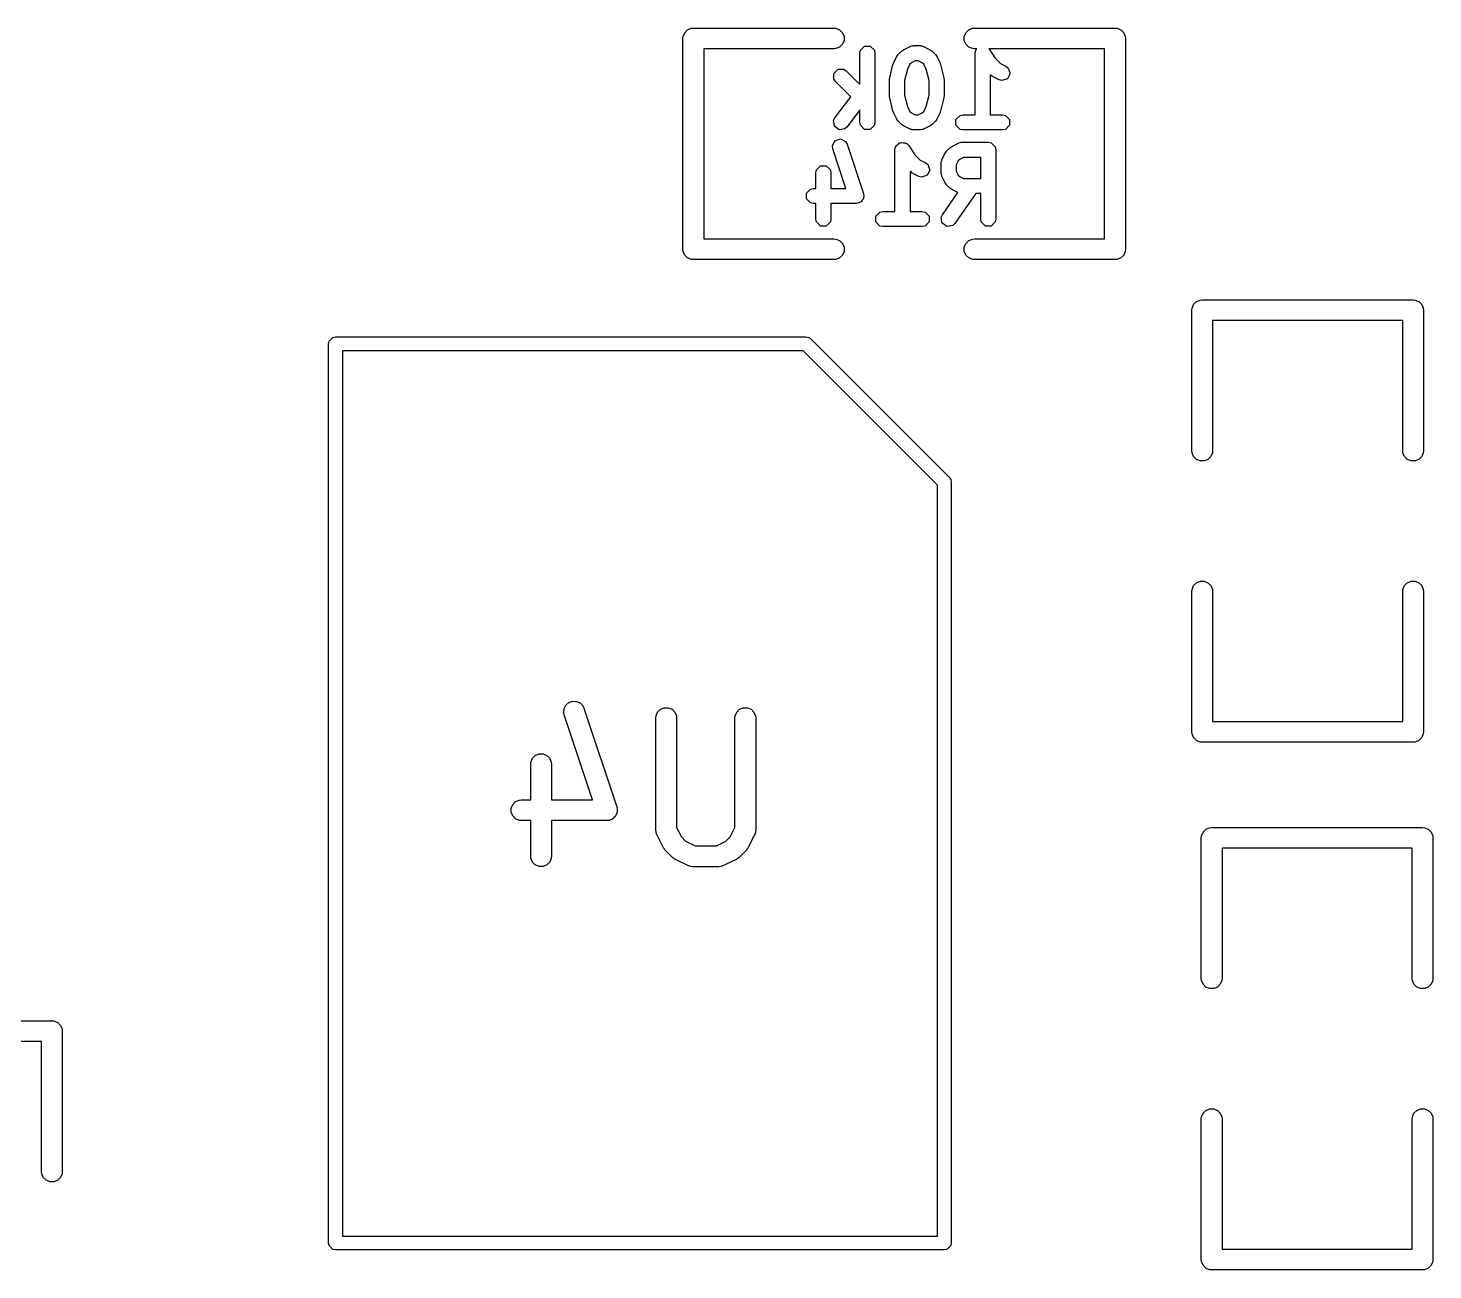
# Model space of a CAD drawing. Extents: x -2.1 to 1.75, y 0.25 to 2.72.
# Drawn here: x -0.5568 to -0.157, y 0.8245 to 1.178 of the extents above; entities that cross this region are included whole.
import ezdxf

# ---------------------------------------------------------------- set-up
doc = ezdxf.new("R2010")
doc.units = 0
doc.header["$MEASUREMENT"] = 0
doc.layers.add('BLACK', color=7, linetype='CONTINUOUS')

msp = doc.modelspace()

# ---------------------------------------------------------------- linework, layer by layer
at = {"layer": 'BLACK', "linetype": 'CONTINUOUS'}
for p, q in [((-0.37045, 1.175), (-0.3704, 1.17558)), ((-0.3704, 1.17558), (-0.36996, 1.17664)), ((-0.36996, 1.17664), (-0.36914, 1.17746)), ((-0.36914, 1.17746), (-0.36808, 1.1779)), ((-0.36808, 1.1779), (-0.3675, 1.17795)), ((-0.3675, 1.17795), (-0.3275, 1.17795)), ((-0.3275, 1.17795), (-0.32692, 1.1779)), ((-0.32692, 1.1779), (-0.32586, 1.17746)), ((-0.32586, 1.17746), (-0.32504, 1.17664)), ((-0.32504, 1.17664), (-0.3246, 1.17558)), ((-0.3246, 1.17558), (-0.3246, 1.17442)), ((-0.2904, 1.17558), (-0.28996, 1.17664)), ((-0.2904, 1.17442), (-0.2904, 1.17558)), ((-0.28996, 1.17664), (-0.28914, 1.17746)), ((-0.28914, 1.17746), (-0.28808, 1.1779)), ((-0.28808, 1.1779), (-0.2875, 1.17795)), ((-0.2875, 1.17795), (-0.2475, 1.17795)), ((-0.2475, 1.17795), (-0.24692, 1.1779)), ((-0.24692, 1.1779), (-0.24586, 1.17746)), ((-0.24586, 1.17746), (-0.24504, 1.17664)), ((-0.24504, 1.17664), (-0.2446, 1.17558)), ((-0.2446, 1.17558), (-0.24455, 1.175)), ((-0.37045, 1.115), (-0.37045, 1.175)), ((-0.3275, 1.17205), (-0.36455, 1.17205)), ((-0.36455, 1.17205), (-0.36455, 1.11795)), ((-0.32692, 1.1721), (-0.3275, 1.17205)), ((-0.32586, 1.17254), (-0.32692, 1.1721)), ((-0.32504, 1.17336), (-0.32586, 1.17254)), ((-0.3246, 1.17442), (-0.32504, 1.17336)), ((-0.32013, 1.17081), (-0.31996, 1.17163)), ((-0.31996, 1.17163), (-0.3188, 1.1728)), ((-0.3188, 1.1728), (-0.31716, 1.1728)), ((-0.31716, 1.1728), (-0.31599, 1.17163)), ((-0.31599, 1.17163), (-0.31583, 1.17081)), ((-0.30918, 1.17045), (-0.30824, 1.17139)), ((-0.30824, 1.17139), (-0.30796, 1.17158)), ((-0.30796, 1.17158), (-0.30768, 1.17179)), ((-0.30768, 1.17179), (-0.30581, 1.17273)), ((-0.30581, 1.17273), (-0.3057, 1.17276)), ((-0.3057, 1.17276), (-0.30567, 1.1728)), ((-0.30567, 1.1728), (-0.30533, 1.17286)), ((-0.30533, 1.17286), (-0.305, 1.17295)), ((-0.305, 1.17295), (-0.30495, 1.17294)), ((-0.30495, 1.17294), (-0.30485, 1.17296)), ((-0.30485, 1.17296), (-0.30297, 1.17296)), ((-0.30297, 1.17296), (-0.30286, 1.17294)), ((-0.30286, 1.17294), (-0.30282, 1.17295)), ((-0.30282, 1.17295), (-0.30248, 1.17286)), ((-0.30248, 1.17286), (-0.30215, 1.1728)), ((-0.30215, 1.1728), (-0.30211, 1.17276)), ((-0.30211, 1.17276), (-0.30201, 1.17273)), ((-0.30201, 1.17273), (-0.30013, 1.17179)), ((-0.30013, 1.17179), (-0.29986, 1.17158)), ((-0.29986, 1.17158), (-0.29957, 1.17139)), ((-0.29957, 1.17139), (-0.29863, 1.17045)), ((-0.28996, 1.17336), (-0.2904, 1.17442)), ((-0.28914, 1.17254), (-0.28996, 1.17336)), ((-0.28808, 1.1721), (-0.28914, 1.17254)), ((-0.2875, 1.17205), (-0.28808, 1.1721)), ((-0.28687, 1.17205), (-0.2875, 1.17205)), ((-0.2873, 1.17081), (-0.28713, 1.17163)), ((-0.28713, 1.17163), (-0.28698, 1.17179)), ((-0.28698, 1.17179), (-0.28693, 1.17201)), ((-0.28693, 1.17201), (-0.28687, 1.17205)), ((-0.25045, 1.17205), (-0.2834, 1.17205)), ((-0.2834, 1.17205), (-0.28336, 1.172)), ((-0.28336, 1.172), (-0.2816, 1.16937)), ((-0.25045, 1.11795), (-0.25045, 1.17205)), ((-0.24455, 1.175), (-0.24455, 1.115)), ((-0.32013, 1.16193), (-0.32013, 1.17081)), ((-0.31583, 1.17081), (-0.31583, 1.15111)), ((-0.31162, 1.16383), (-0.31068, 1.16758)), ((-0.31068, 1.16758), (-0.31058, 1.16779)), ((-0.31058, 1.16779), (-0.31052, 1.16802)), ((-0.31052, 1.16802), (-0.30958, 1.1699)), ((-0.30958, 1.1699), (-0.30937, 1.17017)), ((-0.30937, 1.17017), (-0.30918, 1.17045)), ((-0.30589, 1.16766), (-0.30657, 1.16631)), ((-0.30545, 1.1681), (-0.30589, 1.16766)), ((-0.30434, 1.16866), (-0.30545, 1.1681)), ((-0.30348, 1.16866), (-0.30434, 1.16866)), ((-0.30237, 1.1681), (-0.30348, 1.16866)), ((-0.30192, 1.16766), (-0.30237, 1.1681)), ((-0.30125, 1.16631), (-0.30192, 1.16766)), ((-0.29863, 1.17045), (-0.29844, 1.17017)), ((-0.29844, 1.17017), (-0.29823, 1.1699)), ((-0.29823, 1.1699), (-0.29729, 1.16802)), ((-0.29729, 1.16802), (-0.29723, 1.16779)), ((-0.29723, 1.16779), (-0.29713, 1.16758)), ((-0.29713, 1.16758), (-0.29619, 1.16383)), ((-0.2873, 1.15326), (-0.2873, 1.17081)), ((-0.2816, 1.16937), (-0.28012, 1.16789)), ((-0.28012, 1.16789), (-0.27856, 1.1671)), ((-0.32747, 1.16507), (-0.32631, 1.16623)), ((-0.32747, 1.16342), (-0.32747, 1.16507)), ((-0.327, 1.16272), (-0.32747, 1.16342)), ((-0.32631, 1.16623), (-0.32466, 1.16623)), ((-0.32466, 1.16623), (-0.32396, 1.16576)), ((-0.32396, 1.16576), (-0.32013, 1.16193)), ((-0.31169, 1.16331), (-0.31163, 1.16356)), ((-0.31169, 1.15861), (-0.31169, 1.16331)), ((-0.31163, 1.16356), (-0.31162, 1.16383)), ((-0.30657, 1.16631), (-0.30739, 1.16304)), ((-0.30043, 1.16304), (-0.30125, 1.16631)), ((-0.29619, 1.16383), (-0.29618, 1.16356)), ((-0.29618, 1.16356), (-0.29613, 1.16331)), ((-0.29613, 1.16331), (-0.29613, 1.15861)), ((-0.28291, 1.1646), (-0.283, 1.16468)), ((-0.283, 1.16468), (-0.283, 1.15326)), ((-0.28263, 1.16441), (-0.28291, 1.1646)), ((-0.28235, 1.1642), (-0.28263, 1.16441)), ((-0.28048, 1.16326), (-0.28235, 1.1642)), ((-0.27967, 1.16304), (-0.28048, 1.16326)), ((-0.27811, 1.16356), (-0.27967, 1.16304)), ((-0.27856, 1.1671), (-0.27789, 1.16659)), ((-0.27737, 1.16503), (-0.27811, 1.16356)), ((-0.27789, 1.16659), (-0.27737, 1.16503)), ((-0.32269, 1.15841), (-0.327, 1.16272)), ((-0.30739, 1.16304), (-0.30739, 1.15888)), ((-0.30043, 1.15888), (-0.30043, 1.16304)), ((-0.3272, 1.1524), (-0.32269, 1.15841)), ((-0.31163, 1.15836), (-0.31169, 1.15861)), ((-0.31162, 1.15809), (-0.31163, 1.15836)), ((-0.31068, 1.15434), (-0.31162, 1.15809)), ((-0.30739, 1.15888), (-0.30657, 1.15561)), ((-0.30657, 1.15561), (-0.30589, 1.15426)), ((-0.30192, 1.15426), (-0.30125, 1.15561)), ((-0.30125, 1.15561), (-0.30043, 1.15888)), ((-0.29619, 1.15809), (-0.29713, 1.15434)), ((-0.29618, 1.15836), (-0.29619, 1.15809)), ((-0.29613, 1.15861), (-0.29618, 1.15836)), ((-0.32757, 1.15164), (-0.3272, 1.1524)), ((-0.32733, 1.15001), (-0.32757, 1.15164)), ((-0.32013, 1.15467), (-0.32376, 1.14982)), ((-0.32013, 1.15111), (-0.32013, 1.15467)), ((-0.31058, 1.15413), (-0.31068, 1.15434)), ((-0.31052, 1.1539), (-0.31058, 1.15413)), ((-0.30958, 1.15202), (-0.31052, 1.1539)), ((-0.30937, 1.15175), (-0.30958, 1.15202)), ((-0.30918, 1.15147), (-0.30937, 1.15175)), ((-0.30824, 1.15053), (-0.30918, 1.15147)), ((-0.30589, 1.15426), (-0.30545, 1.15382)), ((-0.30545, 1.15382), (-0.30434, 1.15326)), ((-0.30434, 1.15326), (-0.30348, 1.15326)), ((-0.30348, 1.15326), (-0.30237, 1.15382)), ((-0.30237, 1.15382), (-0.30192, 1.15426)), ((-0.29863, 1.15147), (-0.29957, 1.15053)), ((-0.29844, 1.15175), (-0.29863, 1.15147)), ((-0.29823, 1.15202), (-0.29844, 1.15175)), ((-0.29729, 1.1539), (-0.29823, 1.15202)), ((-0.29723, 1.15413), (-0.29729, 1.1539)), ((-0.29713, 1.15434), (-0.29723, 1.15413)), ((-0.29276, 1.15193), (-0.2916, 1.1531)), ((-0.29276, 1.15029), (-0.29276, 1.15193)), ((-0.2916, 1.1531), (-0.29077, 1.15326)), ((-0.29077, 1.15326), (-0.2873, 1.15326)), ((-0.283, 1.15326), (-0.27952, 1.15326)), ((-0.27952, 1.15326), (-0.27869, 1.1531)), ((-0.27869, 1.1531), (-0.27753, 1.15193)), ((-0.27753, 1.15193), (-0.27753, 1.15029)), ((-0.32602, 1.14903), (-0.32733, 1.15001)), ((-0.32439, 1.14926), (-0.32602, 1.14903)), ((-0.32376, 1.14982), (-0.32439, 1.14926)), ((-0.31996, 1.15029), (-0.32013, 1.15111)), ((-0.3188, 1.14912), (-0.31996, 1.15029)), ((-0.31716, 1.14912), (-0.3188, 1.14912)), ((-0.31599, 1.15029), (-0.31716, 1.14912)), ((-0.31583, 1.15111), (-0.31599, 1.15029)), ((-0.30796, 1.15034), (-0.30824, 1.15053)), ((-0.30768, 1.15013), (-0.30796, 1.15034)), ((-0.30581, 1.14919), (-0.30768, 1.15013)), ((-0.3057, 1.14916), (-0.30581, 1.14919)), ((-0.30567, 1.14912), (-0.3057, 1.14916)), ((-0.30533, 1.14906), (-0.30567, 1.14912)), ((-0.305, 1.14897), (-0.30533, 1.14906)), ((-0.30495, 1.14898), (-0.305, 1.14897)), ((-0.30485, 1.14896), (-0.30495, 1.14898)), ((-0.30297, 1.14896), (-0.30485, 1.14896)), ((-0.30286, 1.14898), (-0.30297, 1.14896)), ((-0.30282, 1.14897), (-0.30286, 1.14898)), ((-0.30248, 1.14906), (-0.30282, 1.14897)), ((-0.30215, 1.14912), (-0.30248, 1.14906)), ((-0.30211, 1.14916), (-0.30215, 1.14912)), ((-0.30201, 1.14919), (-0.30211, 1.14916)), ((-0.30013, 1.15013), (-0.30201, 1.14919)), ((-0.29986, 1.15034), (-0.30013, 1.15013)), ((-0.29957, 1.15053), (-0.29986, 1.15034)), ((-0.2916, 1.14912), (-0.29276, 1.15029)), ((-0.29077, 1.14896), (-0.2916, 1.14912)), ((-0.27952, 1.14896), (-0.29077, 1.14896)), ((-0.27869, 1.14912), (-0.27952, 1.14896)), ((-0.27753, 1.15029), (-0.27869, 1.14912)), ((-0.32794, 1.1444), (-0.3272, 1.14587)), ((-0.32783, 1.14357), (-0.32794, 1.1444)), ((-0.32409, 1.13233), (-0.32783, 1.14357)), ((-0.3272, 1.14587), (-0.32564, 1.14639)), ((-0.32564, 1.14639), (-0.32417, 1.14566)), ((-0.32417, 1.14566), (-0.32375, 1.14493)), ((-0.32375, 1.14493), (-0.31906, 1.13086)), ((-0.31012, 1.14331), (-0.30996, 1.14413)), ((-0.31012, 1.12576), (-0.31012, 1.14331)), ((-0.30996, 1.14413), (-0.3098, 1.14429)), ((-0.3098, 1.14429), (-0.30976, 1.14451)), ((-0.30976, 1.14451), (-0.30923, 1.14485)), ((-0.30923, 1.14485), (-0.30879, 1.1453)), ((-0.30879, 1.1453), (-0.30857, 1.1453)), ((-0.30857, 1.1453), (-0.30839, 1.14542)), ((-0.30839, 1.14542), (-0.30777, 1.1453)), ((-0.30777, 1.1453), (-0.30715, 1.1453)), ((-0.30715, 1.1453), (-0.30699, 1.14514)), ((-0.30699, 1.14514), (-0.30677, 1.1451)), ((-0.30677, 1.1451), (-0.30618, 1.1445)), ((-0.30618, 1.1445), (-0.30442, 1.14187)), ((-0.29542, 1.14295), (-0.29448, 1.14389)), ((-0.29448, 1.14389), (-0.29419, 1.14408)), ((-0.29419, 1.14408), (-0.29392, 1.14429)), ((-0.29392, 1.14429), (-0.29204, 1.14523)), ((-0.29204, 1.14523), (-0.29194, 1.14526)), ((-0.29194, 1.14526), (-0.29191, 1.1453)), ((-0.29191, 1.1453), (-0.29157, 1.14536)), ((-0.29157, 1.14536), (-0.29124, 1.14545)), ((-0.29124, 1.14545), (-0.29119, 1.14544)), ((-0.29119, 1.14544), (-0.29108, 1.14546)), ((-0.29108, 1.14546), (-0.28358, 1.14546)), ((-0.28358, 1.14546), (-0.28276, 1.1453)), ((-0.28276, 1.1453), (-0.28159, 1.14413)), ((-0.28159, 1.14413), (-0.28143, 1.14331)), ((-0.28143, 1.14331), (-0.28143, 1.12361)), ((-0.30442, 1.14187), (-0.30294, 1.14039)), ((-0.30294, 1.14039), (-0.30138, 1.1396)), ((-0.30138, 1.1396), (-0.30072, 1.13909)), ((-0.29699, 1.13956), (-0.29696, 1.13966)), ((-0.29699, 1.13674), (-0.29699, 1.13956)), ((-0.29698, 1.13971), (-0.29689, 1.14004)), ((-0.29696, 1.13966), (-0.29698, 1.13971)), ((-0.29689, 1.14004), (-0.29682, 1.14038)), ((-0.29682, 1.14038), (-0.29679, 1.14042)), ((-0.29679, 1.14042), (-0.29676, 1.14052)), ((-0.29676, 1.14052), (-0.29582, 1.1424)), ((-0.29582, 1.1424), (-0.29561, 1.14267)), ((-0.29561, 1.14267), (-0.29542, 1.14295)), ((-0.29213, 1.14016), (-0.29269, 1.13905)), ((-0.29169, 1.1406), (-0.29213, 1.14016)), ((-0.29058, 1.14116), (-0.29169, 1.1406)), ((-0.28573, 1.14116), (-0.29058, 1.14116)), ((-0.28573, 1.13514), (-0.28573, 1.14116)), ((-0.33263, 1.13674), (-0.33247, 1.13757)), ((-0.33263, 1.13233), (-0.33263, 1.13674)), ((-0.33247, 1.13757), (-0.33131, 1.13873)), ((-0.33131, 1.13873), (-0.32966, 1.13873)), ((-0.32966, 1.13873), (-0.3285, 1.13757)), ((-0.3285, 1.13757), (-0.32833, 1.13674)), ((-0.32833, 1.13674), (-0.32833, 1.13233)), ((-0.30574, 1.1371), (-0.30582, 1.13718)), ((-0.30582, 1.13718), (-0.30582, 1.12576)), ((-0.30545, 1.13691), (-0.30574, 1.1371)), ((-0.30518, 1.1367), (-0.30545, 1.13691)), ((-0.3033, 1.13576), (-0.30518, 1.1367)), ((-0.30249, 1.13554), (-0.3033, 1.13576)), ((-0.30093, 1.13606), (-0.30249, 1.13554)), ((-0.3002, 1.13753), (-0.30093, 1.13606)), ((-0.30072, 1.13909), (-0.3002, 1.13753)), ((-0.29696, 1.13664), (-0.29699, 1.13674)), ((-0.29698, 1.13659), (-0.29696, 1.13664)), ((-0.29689, 1.13626), (-0.29698, 1.13659)), ((-0.29682, 1.13592), (-0.29689, 1.13626)), ((-0.29679, 1.13589), (-0.29682, 1.13592)), ((-0.29676, 1.13578), (-0.29679, 1.13589)), ((-0.29582, 1.13391), (-0.29676, 1.13578)), ((-0.29269, 1.13905), (-0.29269, 1.13725)), ((-0.29269, 1.13725), (-0.29213, 1.13614)), ((-0.29213, 1.13614), (-0.29169, 1.1357)), ((-0.29169, 1.1357), (-0.29058, 1.13514)), ((-0.33528, 1.131), (-0.33412, 1.13216)), ((-0.33412, 1.13216), (-0.3333, 1.13233)), ((-0.3333, 1.13233), (-0.33263, 1.13233)), ((-0.32833, 1.13233), (-0.32409, 1.13233)), ((-0.29561, 1.13363), (-0.29582, 1.13391)), ((-0.29542, 1.13335), (-0.29561, 1.13363)), ((-0.29448, 1.13241), (-0.29542, 1.13335)), ((-0.29419, 1.13222), (-0.29448, 1.13241)), ((-0.29392, 1.13201), (-0.29419, 1.13222)), ((-0.29219, 1.13114), (-0.29392, 1.13201)), ((-0.29058, 1.13514), (-0.28573, 1.13514)), ((-0.33528, 1.12935), (-0.33528, 1.131)), ((-0.33412, 1.12819), (-0.33528, 1.12935)), ((-0.3333, 1.12803), (-0.33412, 1.12819)), ((-0.33263, 1.12803), (-0.3333, 1.12803)), ((-0.33263, 1.12361), (-0.33263, 1.12803)), ((-0.3211, 1.12803), (-0.32833, 1.12803)), ((-0.32833, 1.12803), (-0.32833, 1.12361)), ((-0.32028, 1.12819), (-0.3211, 1.12803)), ((-0.32003, 1.12844), (-0.32028, 1.12819)), ((-0.31969, 1.12855), (-0.32003, 1.12844)), ((-0.31947, 1.129), (-0.31969, 1.12855)), ((-0.31912, 1.12935), (-0.31947, 1.129)), ((-0.31896, 1.13002), (-0.31912, 1.12971)), ((-0.31912, 1.12971), (-0.31912, 1.12935)), ((-0.31906, 1.13086), (-0.31896, 1.13002)), ((-0.2966, 1.12484), (-0.29219, 1.13114)), ((-0.28715, 1.13084), (-0.29307, 1.12238)), ((-0.28573, 1.13084), (-0.28715, 1.13084)), ((-0.28573, 1.12361), (-0.28573, 1.13084)), ((-0.33247, 1.12279), (-0.33263, 1.12361)), ((-0.32833, 1.12361), (-0.3285, 1.12279)), ((-0.31558, 1.12443), (-0.31442, 1.1256)), ((-0.31558, 1.12279), (-0.31558, 1.12443)), ((-0.31442, 1.1256), (-0.3136, 1.12576)), ((-0.3136, 1.12576), (-0.31012, 1.12576)), ((-0.30582, 1.12576), (-0.30234, 1.12576)), ((-0.30234, 1.12576), (-0.30152, 1.1256)), ((-0.30152, 1.1256), (-0.30035, 1.12443)), ((-0.30035, 1.12443), (-0.30035, 1.12279)), ((-0.29693, 1.12408), (-0.2966, 1.12484)), ((-0.29665, 1.12245), (-0.29693, 1.12408)), ((-0.28556, 1.12279), (-0.28573, 1.12361)), ((-0.28143, 1.12361), (-0.28159, 1.12279)), ((-0.33131, 1.12162), (-0.33247, 1.12279)), ((-0.32966, 1.12162), (-0.33131, 1.12162)), ((-0.3285, 1.12279), (-0.32966, 1.12162)), ((-0.31442, 1.12162), (-0.31558, 1.12279)), ((-0.3136, 1.12146), (-0.31442, 1.12162)), ((-0.30234, 1.12146), (-0.3136, 1.12146)), ((-0.30152, 1.12162), (-0.30234, 1.12146)), ((-0.30035, 1.12279), (-0.30152, 1.12162)), ((-0.2953, 1.12151), (-0.29665, 1.12245)), ((-0.29368, 1.1218), (-0.2953, 1.12151)), ((-0.29307, 1.12238), (-0.29368, 1.1218)), ((-0.2844, 1.12162), (-0.28556, 1.12279)), ((-0.28276, 1.12162), (-0.2844, 1.12162)), ((-0.28159, 1.12279), (-0.28276, 1.12162)), ((-0.36455, 1.11795), (-0.3275, 1.11795)), ((-0.3275, 1.11795), (-0.32692, 1.1179)), ((-0.32692, 1.1179), (-0.32586, 1.11746)), ((-0.32586, 1.11746), (-0.32504, 1.11664)), ((-0.32504, 1.11664), (-0.3246, 1.11558)), ((-0.3246, 1.11558), (-0.3246, 1.11442)), ((-0.2904, 1.11558), (-0.28996, 1.11664)), ((-0.2904, 1.11442), (-0.2904, 1.11558)), ((-0.28996, 1.11664), (-0.28914, 1.11746)), ((-0.28914, 1.11746), (-0.28808, 1.1179)), ((-0.28808, 1.1179), (-0.2875, 1.11795)), ((-0.2875, 1.11795), (-0.25045, 1.11795)), ((-0.3704, 1.11442), (-0.37045, 1.115)), ((-0.36996, 1.11336), (-0.3704, 1.11442)), ((-0.36914, 1.11254), (-0.36996, 1.11336)), ((-0.36808, 1.1121), (-0.36914, 1.11254)), ((-0.3675, 1.11205), (-0.36808, 1.1121)), ((-0.3275, 1.11205), (-0.3675, 1.11205)), ((-0.32692, 1.1121), (-0.3275, 1.11205)), ((-0.32586, 1.11254), (-0.32692, 1.1121)), ((-0.32504, 1.11336), (-0.32586, 1.11254)), ((-0.3246, 1.11442), (-0.32504, 1.11336)), ((-0.28996, 1.11336), (-0.2904, 1.11442)), ((-0.28914, 1.11254), (-0.28996, 1.11336)), ((-0.28808, 1.1121), (-0.28914, 1.11254)), ((-0.2875, 1.11205), (-0.28808, 1.1121)), ((-0.2475, 1.11205), (-0.2875, 1.11205)), ((-0.24692, 1.1121), (-0.2475, 1.11205)), ((-0.24586, 1.11254), (-0.24692, 1.1121)), ((-0.24504, 1.11336), (-0.24586, 1.11254)), ((-0.2446, 1.11442), (-0.24504, 1.11336)), ((-0.24455, 1.115), (-0.2446, 1.11442)), ((-0.22559, 1.09823), (-0.22515, 1.0993)), ((-0.22515, 1.0993), (-0.22434, 1.10011)), ((-0.22434, 1.10011), (-0.22327, 1.10055)), ((-0.22327, 1.10055), (-0.2227, 1.10061)), ((-0.2227, 1.10061), (-0.1627, 1.10061)), ((-0.1627, 1.10061), (-0.16212, 1.10055)), ((-0.16212, 1.10055), (-0.16106, 1.10011)), ((-0.16106, 1.10011), (-0.16024, 1.0993)), ((-0.16024, 1.0993), (-0.1598, 1.09823)), ((-0.22565, 1.09766), (-0.22559, 1.09823)), ((-0.22565, 1.05766), (-0.22565, 1.09766)), ((-0.1598, 1.09823), (-0.15974, 1.09766)), ((-0.15974, 1.09766), (-0.15974, 1.05766)), ((-0.16565, 1.0947), (-0.21974, 1.0947)), ((-0.21974, 1.0947), (-0.21974, 1.05766)), ((-0.16565, 1.05766), (-0.16565, 1.0947)), ((-0.47128, 1.08811), (-0.47113, 1.08886)), ((-0.47128, 0.8322), (-0.47128, 1.08811)), ((-0.47113, 1.08886), (-0.47006, 1.08993)), ((-0.47006, 1.08993), (-0.46931, 1.09008)), ((-0.46931, 1.09008), (-0.33545, 1.09008)), ((-0.33545, 1.09008), (-0.3347, 1.08993)), ((-0.3347, 1.08993), (-0.33406, 1.0895)), ((-0.33406, 1.0895), (-0.29469, 1.05013)), ((-0.46734, 1.08614), (-0.46734, 0.83417)), ((-0.33627, 1.08614), (-0.46734, 1.08614)), ((-0.29805, 1.04792), (-0.33627, 1.08614)), ((-0.22559, 1.05708), (-0.22565, 1.05766)), ((-0.22515, 1.05602), (-0.22559, 1.05708)), ((-0.22434, 1.0552), (-0.22515, 1.05602)), ((-0.22024, 1.05602), (-0.22106, 1.0552)), ((-0.2198, 1.05708), (-0.22024, 1.05602)), ((-0.21974, 1.05766), (-0.2198, 1.05708)), ((-0.16559, 1.05708), (-0.16565, 1.05766)), ((-0.16515, 1.05602), (-0.16559, 1.05708)), ((-0.16434, 1.0552), (-0.16515, 1.05602)), ((-0.16024, 1.05602), (-0.16106, 1.0552)), ((-0.1598, 1.05708), (-0.16024, 1.05602)), ((-0.15974, 1.05766), (-0.1598, 1.05708)), ((-0.22327, 1.05476), (-0.22434, 1.0552)), ((-0.22212, 1.05476), (-0.22327, 1.05476)), ((-0.22106, 1.0552), (-0.22212, 1.05476)), ((-0.16327, 1.05476), (-0.16434, 1.0552)), ((-0.16212, 1.05476), (-0.16327, 1.05476)), ((-0.16106, 1.0552), (-0.16212, 1.05476)), ((-0.29805, 0.83417), (-0.29805, 1.04792)), ((-0.29469, 1.05013), (-0.29426, 1.04949)), ((-0.29426, 1.04949), (-0.29411, 1.04874)), ((-0.29411, 1.04874), (-0.29411, 0.8322)), ((-0.22515, 1.0193), (-0.22434, 1.02011)), ((-0.22434, 1.02011), (-0.22327, 1.02055)), ((-0.22327, 1.02055), (-0.22212, 1.02055)), ((-0.22212, 1.02055), (-0.22106, 1.02011)), ((-0.22106, 1.02011), (-0.22024, 1.0193)), ((-0.16515, 1.0193), (-0.16434, 1.02011)), ((-0.16434, 1.02011), (-0.16327, 1.02055)), ((-0.16327, 1.02055), (-0.16212, 1.02055)), ((-0.16212, 1.02055), (-0.16106, 1.02011)), ((-0.16106, 1.02011), (-0.16024, 1.0193)), ((-0.22565, 1.01766), (-0.22559, 1.01823)), ((-0.22565, 0.97766), (-0.22565, 1.01766)), ((-0.22559, 1.01823), (-0.22515, 1.0193)), ((-0.22024, 1.0193), (-0.2198, 1.01823)), ((-0.2198, 1.01823), (-0.21974, 1.01766)), ((-0.21974, 1.01766), (-0.21974, 0.98061)), ((-0.16565, 1.01766), (-0.16559, 1.01823)), ((-0.16565, 0.98061), (-0.16565, 1.01766)), ((-0.16559, 1.01823), (-0.16515, 1.0193)), ((-0.16024, 1.0193), (-0.1598, 1.01823)), ((-0.1598, 1.01823), (-0.15974, 1.01766)), ((-0.15974, 1.01766), (-0.15974, 0.97766)), ((-0.40437, 0.98313), (-0.40429, 0.98428)), ((-0.40429, 0.98428), (-0.40378, 0.98531)), ((-0.40378, 0.98531), (-0.40291, 0.98606)), ((-0.40291, 0.98606), (-0.40181, 0.98643)), ((-0.40181, 0.98643), (-0.40066, 0.98634)), ((-0.40066, 0.98634), (-0.39963, 0.98583)), ((-0.39963, 0.98583), (-0.39888, 0.98496)), ((-0.39888, 0.98496), (-0.39864, 0.98443)), ((-0.39864, 0.98443), (-0.38927, 0.95631)), ((-0.37765, 0.98326), (-0.37684, 0.98408)), ((-0.37684, 0.98408), (-0.37577, 0.98452)), ((-0.37577, 0.98452), (-0.37462, 0.98452)), ((-0.37462, 0.98452), (-0.37356, 0.98408)), ((-0.37356, 0.98408), (-0.37274, 0.98326)), ((-0.35516, 0.98326), (-0.35434, 0.98408)), ((-0.35434, 0.98408), (-0.35328, 0.98452)), ((-0.35328, 0.98452), (-0.35212, 0.98452)), ((-0.35212, 0.98452), (-0.35106, 0.98408)), ((-0.35106, 0.98408), (-0.35025, 0.98326)), ((-0.40425, 0.98256), (-0.40437, 0.98313)), ((-0.39617, 0.95833), (-0.40425, 0.98256)), ((-0.37815, 0.98162), (-0.37809, 0.9822)), ((-0.37815, 0.94975), (-0.37815, 0.98162)), ((-0.37809, 0.9822), (-0.37765, 0.98326)), ((-0.37274, 0.98326), (-0.3723, 0.9822)), ((-0.3723, 0.9822), (-0.37225, 0.98162)), ((-0.37225, 0.98162), (-0.37225, 0.95045)), ((-0.35565, 0.98162), (-0.3556, 0.9822)), ((-0.35565, 0.95045), (-0.35565, 0.98162)), ((-0.3556, 0.9822), (-0.35516, 0.98326)), ((-0.35025, 0.98326), (-0.3498, 0.9822)), ((-0.3498, 0.9822), (-0.34975, 0.98162)), ((-0.34975, 0.98162), (-0.34975, 0.94975)), ((-0.21974, 0.98061), (-0.16565, 0.98061)), ((-0.22559, 0.97708), (-0.22565, 0.97766)), ((-0.22515, 0.97602), (-0.22559, 0.97708)), ((-0.22434, 0.9752), (-0.22515, 0.97602)), ((-0.16024, 0.97602), (-0.16106, 0.9752)), ((-0.1598, 0.97708), (-0.16024, 0.97602)), ((-0.15974, 0.97766), (-0.1598, 0.97708)), ((-0.41246, 0.97095), (-0.41139, 0.97139)), ((-0.41139, 0.97139), (-0.41024, 0.97139)), ((-0.41024, 0.97139), (-0.40918, 0.97095)), ((-0.22327, 0.97476), (-0.22434, 0.9752)), ((-0.2227, 0.9747), (-0.22327, 0.97476)), ((-0.1627, 0.9747), (-0.2227, 0.9747)), ((-0.16212, 0.97476), (-0.1627, 0.9747)), ((-0.16106, 0.9752), (-0.16212, 0.97476)), ((-0.41377, 0.9685), (-0.41371, 0.96907)), ((-0.41377, 0.95833), (-0.41377, 0.9685)), ((-0.41371, 0.96907), (-0.41327, 0.97014)), ((-0.41327, 0.97014), (-0.41246, 0.97095)), ((-0.40918, 0.97095), (-0.40836, 0.97014)), ((-0.40836, 0.97014), (-0.40792, 0.96907)), ((-0.40792, 0.96907), (-0.40787, 0.9685)), ((-0.40787, 0.9685), (-0.40787, 0.95833)), ((-0.41934, 0.95595), (-0.4189, 0.95702)), ((-0.41934, 0.9548), (-0.41934, 0.95595)), ((-0.4189, 0.95702), (-0.41808, 0.95783)), ((-0.41808, 0.95783), (-0.41702, 0.95827)), ((-0.41702, 0.95827), (-0.41644, 0.95833)), ((-0.41644, 0.95833), (-0.41377, 0.95833)), ((-0.40787, 0.95833), (-0.39617, 0.95833)), ((-0.38927, 0.95631), (-0.3892, 0.95602)), ((-0.3892, 0.95602), (-0.38917, 0.95595)), ((-0.38917, 0.95595), (-0.38917, 0.95589)), ((-0.38917, 0.95589), (-0.38914, 0.95574)), ((-0.38914, 0.95574), (-0.38917, 0.95527)), ((-0.4189, 0.95373), (-0.41934, 0.9548)), ((-0.41808, 0.95292), (-0.4189, 0.95373)), ((-0.41702, 0.95248), (-0.41808, 0.95292)), ((-0.41644, 0.95242), (-0.41702, 0.95248)), ((-0.41377, 0.95242), (-0.41644, 0.95242)), ((-0.41377, 0.94225), (-0.41377, 0.95242)), ((-0.39207, 0.95242), (-0.40787, 0.95242)), ((-0.40787, 0.95242), (-0.40787, 0.94225)), ((-0.39178, 0.95245), (-0.39207, 0.95242)), ((-0.3917, 0.95245), (-0.39178, 0.95245)), ((-0.39165, 0.95246), (-0.3917, 0.95245)), ((-0.39149, 0.95248), (-0.39165, 0.95246)), ((-0.39106, 0.95266), (-0.39149, 0.95248)), ((-0.39061, 0.95281), (-0.39106, 0.95266)), ((-0.39053, 0.95288), (-0.39061, 0.95281)), ((-0.39043, 0.95292), (-0.39053, 0.95288)), ((-0.3901, 0.95325), (-0.39043, 0.95292)), ((-0.38974, 0.95356), (-0.3901, 0.95325)), ((-0.38969, 0.95366), (-0.38974, 0.95356)), ((-0.38962, 0.95373), (-0.38969, 0.95366)), ((-0.38943, 0.95417), (-0.38962, 0.95373)), ((-0.38922, 0.95459), (-0.38943, 0.95417)), ((-0.38917, 0.9548), (-0.38922, 0.9547)), ((-0.38922, 0.9547), (-0.38922, 0.95459)), ((-0.38917, 0.95527), (-0.38917, 0.9548)), ((-0.37809, 0.94917), (-0.37815, 0.94975)), ((-0.37805, 0.94908), (-0.37809, 0.94917)), ((-0.37805, 0.94897), (-0.37805, 0.94908)), ((-0.37784, 0.94843), (-0.37805, 0.94897)), ((-0.37596, 0.94468), (-0.37784, 0.94843)), ((-0.37225, 0.95045), (-0.3709, 0.94775)), ((-0.3709, 0.94775), (-0.3697, 0.94655)), ((-0.3582, 0.94655), (-0.357, 0.94775)), ((-0.357, 0.94775), (-0.35565, 0.95045)), ((-0.35006, 0.94843), (-0.35193, 0.94468)), ((-0.34985, 0.94897), (-0.35006, 0.94843)), ((-0.3498, 0.94917), (-0.34985, 0.94908)), ((-0.34985, 0.94908), (-0.34985, 0.94897)), ((-0.34975, 0.94975), (-0.3498, 0.94917)), ((-0.22295, 0.9475), (-0.2229, 0.94808)), ((-0.22295, 0.9075), (-0.22295, 0.9475)), ((-0.2229, 0.94808), (-0.22246, 0.94914)), ((-0.22246, 0.94914), (-0.22164, 0.94996)), ((-0.22164, 0.94996), (-0.22058, 0.9504)), ((-0.22058, 0.9504), (-0.22, 0.95045)), ((-0.22, 0.95045), (-0.16, 0.95045)), ((-0.16, 0.95045), (-0.15942, 0.9504)), ((-0.15942, 0.9504), (-0.15836, 0.94996)), ((-0.15836, 0.94996), (-0.15754, 0.94914)), ((-0.15754, 0.94914), (-0.1571, 0.94808)), ((-0.1571, 0.94808), (-0.15705, 0.9475)), ((-0.15705, 0.9475), (-0.15705, 0.9075)), ((-0.37581, 0.94443), (-0.37596, 0.94468)), ((-0.37578, 0.94436), (-0.37581, 0.94443)), ((-0.37571, 0.94428), (-0.37578, 0.94436)), ((-0.37566, 0.94419), (-0.37571, 0.94428)), ((-0.3756, 0.94414), (-0.37566, 0.94419)), ((-0.37541, 0.94391), (-0.3756, 0.94414)), ((-0.37354, 0.94204), (-0.37541, 0.94391)), ((-0.3697, 0.94655), (-0.367, 0.9452)), ((-0.367, 0.9452), (-0.3609, 0.9452)), ((-0.3609, 0.9452), (-0.3582, 0.94655)), ((-0.35249, 0.94391), (-0.35436, 0.94204)), ((-0.3523, 0.94414), (-0.35249, 0.94391)), ((-0.35224, 0.94419), (-0.3523, 0.94414)), ((-0.35219, 0.94428), (-0.35224, 0.94419)), ((-0.35212, 0.94436), (-0.35219, 0.94428)), ((-0.35209, 0.94443), (-0.35212, 0.94436)), ((-0.35193, 0.94468), (-0.35209, 0.94443)), ((-0.16295, 0.94455), (-0.21705, 0.94455)), ((-0.21705, 0.94455), (-0.21705, 0.9075)), ((-0.16295, 0.9075), (-0.16295, 0.94455)), ((-0.41371, 0.94168), (-0.41377, 0.94225)), ((-0.41327, 0.94061), (-0.41371, 0.94168)), ((-0.41246, 0.9398), (-0.41327, 0.94061)), ((-0.41139, 0.93936), (-0.41246, 0.9398)), ((-0.40918, 0.9398), (-0.41024, 0.93936)), ((-0.40836, 0.94061), (-0.40918, 0.9398)), ((-0.40792, 0.94168), (-0.40836, 0.94061)), ((-0.40787, 0.94225), (-0.40792, 0.94168)), ((-0.37331, 0.94185), (-0.37354, 0.94204)), ((-0.37326, 0.94179), (-0.37331, 0.94185)), ((-0.37317, 0.94174), (-0.37326, 0.94179)), ((-0.37309, 0.94167), (-0.37317, 0.94174)), ((-0.37302, 0.94164), (-0.37309, 0.94167)), ((-0.37277, 0.94148), (-0.37302, 0.94164)), ((-0.36902, 0.93961), (-0.37277, 0.94148)), ((-0.36848, 0.9394), (-0.36902, 0.93961)), ((-0.36837, 0.9394), (-0.36848, 0.9394)), ((-0.36827, 0.93936), (-0.36837, 0.9394)), ((-0.35953, 0.9394), (-0.35962, 0.93936)), ((-0.35942, 0.9394), (-0.35953, 0.9394)), ((-0.35888, 0.93961), (-0.35942, 0.9394)), ((-0.35513, 0.94148), (-0.35888, 0.93961)), ((-0.35488, 0.94164), (-0.35513, 0.94148)), ((-0.35481, 0.94167), (-0.35488, 0.94164)), ((-0.35473, 0.94174), (-0.35481, 0.94167)), ((-0.35464, 0.94179), (-0.35473, 0.94174)), ((-0.35459, 0.94185), (-0.35464, 0.94179)), ((-0.35436, 0.94204), (-0.35459, 0.94185)), ((-0.41024, 0.93936), (-0.41139, 0.93936)), ((-0.3677, 0.9393), (-0.36827, 0.93936)), ((-0.3602, 0.9393), (-0.3677, 0.9393)), ((-0.35962, 0.93936), (-0.3602, 0.9393)), ((-0.2229, 0.90692), (-0.22295, 0.9075)), ((-0.21705, 0.9075), (-0.2171, 0.90692)), ((-0.1629, 0.90692), (-0.16295, 0.9075)), ((-0.15705, 0.9075), (-0.1571, 0.90692)), ((-0.22246, 0.90586), (-0.2229, 0.90692)), ((-0.22164, 0.90504), (-0.22246, 0.90586)), ((-0.22058, 0.9046), (-0.22164, 0.90504)), ((-0.21942, 0.9046), (-0.22058, 0.9046)), ((-0.21836, 0.90504), (-0.21942, 0.9046)), ((-0.21754, 0.90586), (-0.21836, 0.90504)), ((-0.2171, 0.90692), (-0.21754, 0.90586)), ((-0.16246, 0.90586), (-0.1629, 0.90692)), ((-0.16164, 0.90504), (-0.16246, 0.90586)), ((-0.16058, 0.9046), (-0.16164, 0.90504)), ((-0.15942, 0.9046), (-0.16058, 0.9046)), ((-0.15836, 0.90504), (-0.15942, 0.9046)), ((-0.15754, 0.90586), (-0.15836, 0.90504)), ((-0.1571, 0.90692), (-0.15754, 0.90586)), ((-0.61, 0.89545), (-0.55, 0.89545)), ((-0.55, 0.89545), (-0.54942, 0.8954)), ((-0.54942, 0.8954), (-0.54836, 0.89496)), ((-0.54836, 0.89496), (-0.54754, 0.89414)), ((-0.54754, 0.89414), (-0.5471, 0.89308)), ((-0.5471, 0.89308), (-0.54705, 0.8925)), ((-0.54705, 0.8925), (-0.54705, 0.8525)), ((-0.55295, 0.88955), (-0.60705, 0.88955)), ((-0.55295, 0.8525), (-0.55295, 0.88955)), ((-0.22295, 0.8675), (-0.2229, 0.86808)), ((-0.22295, 0.8275), (-0.22295, 0.8675)), ((-0.2229, 0.86808), (-0.22246, 0.86914)), ((-0.22246, 0.86914), (-0.22164, 0.86996)), ((-0.22164, 0.86996), (-0.22058, 0.8704)), ((-0.22058, 0.8704), (-0.21942, 0.8704)), ((-0.21942, 0.8704), (-0.21836, 0.86996)), ((-0.21836, 0.86996), (-0.21754, 0.86914)), ((-0.21754, 0.86914), (-0.2171, 0.86808)), ((-0.2171, 0.86808), (-0.21705, 0.8675)), ((-0.21705, 0.8675), (-0.21705, 0.83045)), ((-0.16295, 0.8675), (-0.1629, 0.86808)), ((-0.16295, 0.83045), (-0.16295, 0.8675)), ((-0.1629, 0.86808), (-0.16246, 0.86914)), ((-0.16246, 0.86914), (-0.16164, 0.86996)), ((-0.16164, 0.86996), (-0.16058, 0.8704)), ((-0.16058, 0.8704), (-0.15942, 0.8704)), ((-0.15942, 0.8704), (-0.15836, 0.86996)), ((-0.15836, 0.86996), (-0.15754, 0.86914)), ((-0.15754, 0.86914), (-0.1571, 0.86808)), ((-0.1571, 0.86808), (-0.15705, 0.8675)), ((-0.15705, 0.8675), (-0.15705, 0.8275)), ((-0.5529, 0.85192), (-0.55295, 0.8525)), ((-0.55246, 0.85086), (-0.5529, 0.85192)), ((-0.5471, 0.85192), (-0.54754, 0.85086)), ((-0.54705, 0.8525), (-0.5471, 0.85192)), ((-0.55164, 0.85004), (-0.55246, 0.85086)), ((-0.55058, 0.8496), (-0.55164, 0.85004)), ((-0.54942, 0.8496), (-0.55058, 0.8496)), ((-0.54836, 0.85004), (-0.54942, 0.8496)), ((-0.54754, 0.85086), (-0.54836, 0.85004)), ((-0.47113, 0.83145), (-0.47128, 0.8322)), ((-0.46734, 0.83417), (-0.29805, 0.83417)), ((-0.29411, 0.8322), (-0.29426, 0.83145)), ((-0.47006, 0.83039), (-0.47113, 0.83145)), ((-0.46931, 0.83024), (-0.47006, 0.83039)), ((-0.29608, 0.83024), (-0.46931, 0.83024)), ((-0.29533, 0.83039), (-0.29608, 0.83024)), ((-0.29426, 0.83145), (-0.29533, 0.83039)), ((-0.2229, 0.82692), (-0.22295, 0.8275)), ((-0.21705, 0.83045), (-0.16295, 0.83045)), ((-0.15705, 0.8275), (-0.1571, 0.82692)), ((-0.22246, 0.82586), (-0.2229, 0.82692)), ((-0.22164, 0.82504), (-0.22246, 0.82586)), ((-0.22058, 0.8246), (-0.22164, 0.82504)), ((-0.22, 0.82455), (-0.22058, 0.8246)), ((-0.16, 0.82455), (-0.22, 0.82455)), ((-0.15942, 0.8246), (-0.16, 0.82455)), ((-0.15836, 0.82504), (-0.15942, 0.8246)), ((-0.15754, 0.82586), (-0.15836, 0.82504)), ((-0.1571, 0.82692), (-0.15754, 0.82586))]:
    msp.add_line(p, q, dxfattribs=at)

doc.saveas('drawing.dxf')
